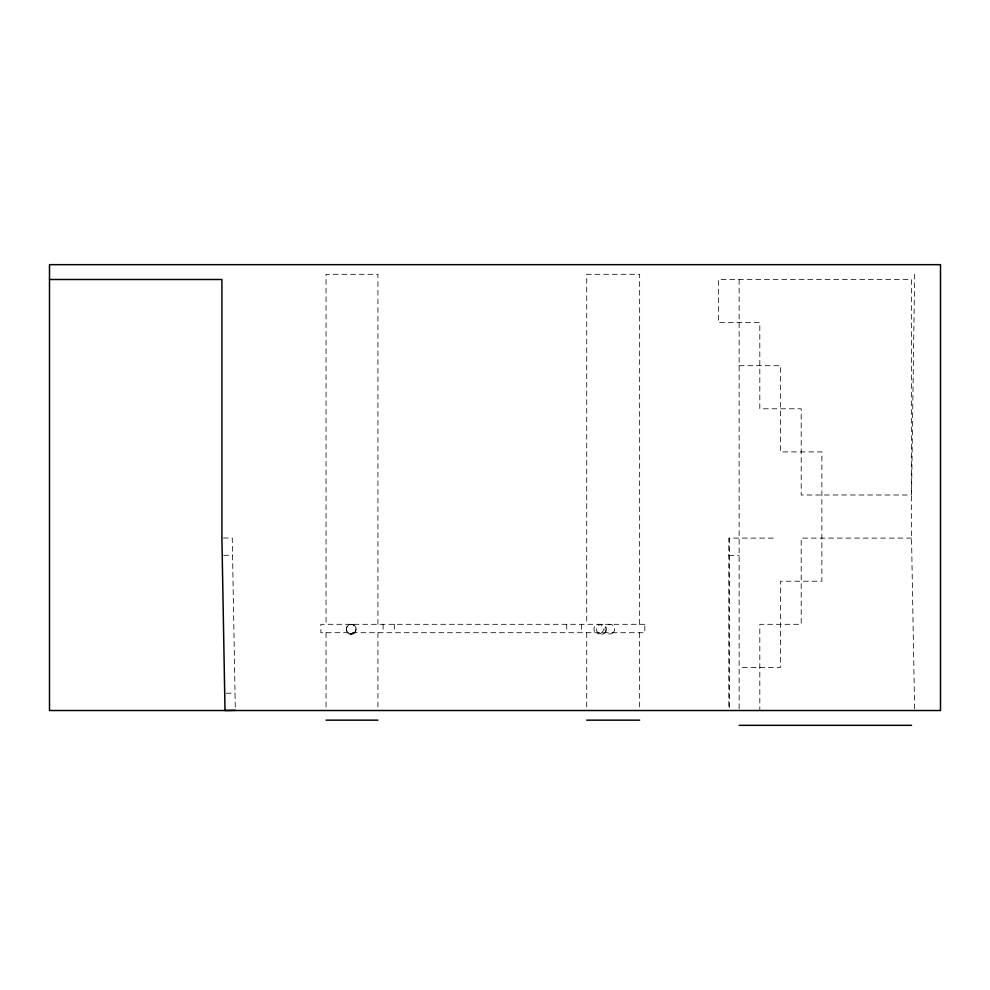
<?xml version="1.0" encoding="UTF-8"?>
<svg xmlns="http://www.w3.org/2000/svg" width="990" height="990" viewBox="0 0 990 990"><rect width="100%" height="100%" fill="white"/><g stroke="black" fill="none" stroke-linecap="round" stroke-linejoin="round"><path stroke-width="0.74" stroke-dasharray="4.95 3.71" d="M914.636 274.143L911.53 495L801.195 495L801.195 408.796L759.813 408.796L759.813 322.591L718.443 322.591L718.443 279.489L911.53 279.489L911.53 538.102L914.636 710.511M354.742 632.82L355.509 631.744A4.962 4.962 0 0 0 351.215 624.306A4.962 4.962 0 0 0 346.921 631.744L347.688 632.82A4.987 4.987 0 0 0 354.742 632.82A4.962 4.962 0 0 1 347.7 632.771L346.921 631.744A4.987 4.987 0 0 1 351.215 624.306A4.987 4.987 0 0 1 355.534 631.781M597.477 624.467L598.702 624.306M223.381 538.077L232.254 537.917L235.348 710.325M223.69 555.316L232.563 555.155M226.178 693.248L235.038 693.087M739.134 365.694L780.504 365.694L780.504 451.898L821.886 451.898L821.886 581.204L780.504 581.204L780.504 667.409L739.134 667.409M773.264 538.102L728.788 538.102L728.788 708.976M911.53 538.102L801.195 538.102L801.195 624.306L759.813 624.306L759.813 710.511M728.788 555.341L739.134 555.341M739.134 279.489L739.134 710.511M729.642 538.102L729.642 708.976M639.651 624.306L639.651 274.317L586.724 274.317L586.724 624.306M639.651 632.709L639.651 708.988M586.724 632.709L586.724 708.988M581.551 624.306L581.551 632.709M566.726 624.306L566.726 632.734M394.317 624.306L394.317 632.808M383.105 624.306L383.105 632.709M377.933 624.306L377.933 274.317L326.044 274.317L326.044 624.306M377.933 632.709L377.933 708.988M326.044 632.709L326.044 708.988M605.806 631.793L605.014 632.82A4.987 4.987 0 0 1 597.96 632.82L597.168 631.793A4.987 4.987 0 0 1 601.487 624.306A4.987 4.987 0 0 1 605.806 631.793M354.544 632.35L353.566 633.093A4.715 4.715 0 0 1 348.864 633.093L347.886 632.35A4.715 4.715 0 0 1 347.886 625.68A4.715 4.715 0 0 1 354.544 625.68A4.715 4.715 0 0 1 354.544 632.35M602.068 632.424L601.091 633.179A4.752 4.752 0 0 1 596.339 633.179L595.349 632.424A4.752 4.752 0 0 1 595.349 625.692A4.752 4.752 0 0 1 602.068 625.692A4.752 4.752 0 0 1 602.068 632.424M613.243 632.561L612.241 633.328A4.839 4.839 0 0 1 607.402 633.328L606.4 632.561A4.839 4.839 0 0 1 606.4 625.717A4.839 4.839 0 0 1 613.243 625.717A4.839 4.839 0 0 1 613.243 632.561M644.824 624.306L320.871 624.306L320.871 632.709L644.824 632.709L644.824 624.306"/><path stroke-width="1.49" d="M235.348 710.325L225.015 710.511L221.909 538.102L221.909 279.489L49.5 279.489M326.044 720.163L377.933 720.163M586.724 720.163L639.651 720.163M739.134 725.336L911.53 725.336M940.5 264.664L49.5 264.664L49.5 710.511L940.5 710.511L940.5 264.664"/></g></svg>
